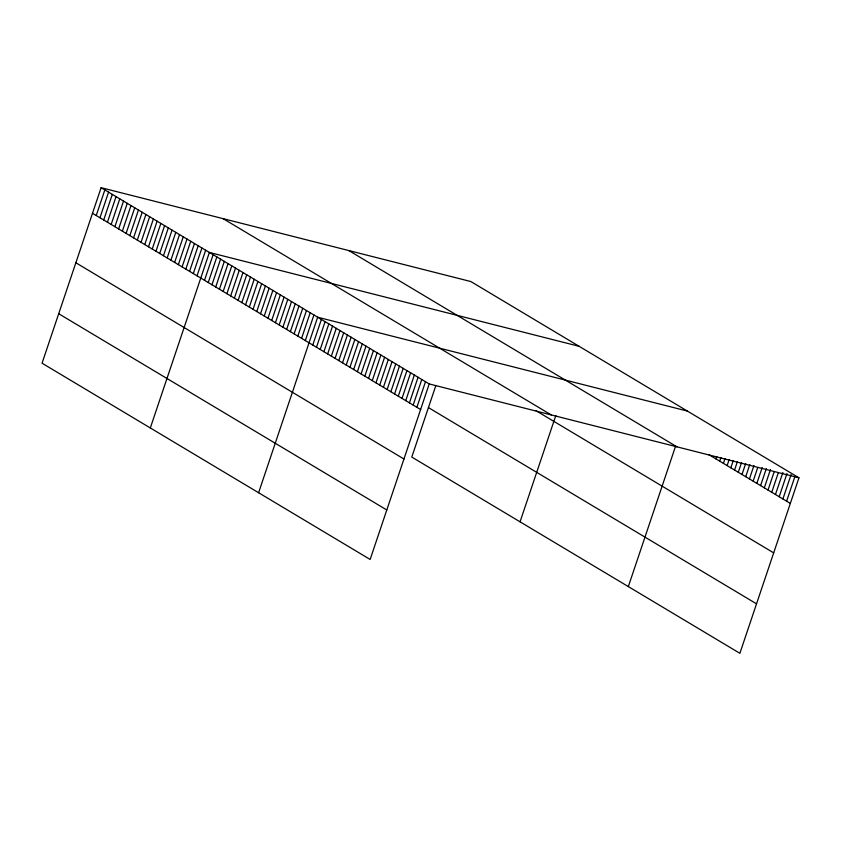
<?xml version="1.0" encoding="UTF-8"?>
<svg xmlns="http://www.w3.org/2000/svg" width="841" height="841" viewBox="0 0 841 841"><rect width="100%" height="100%" fill="white"/><g stroke="black" fill="none" stroke-linecap="round" stroke-linejoin="round"><path stroke-width="1.26" d="M101.12 187.69L42.05 363.196L370.145 559.454L429.215 383.938L101.12 187.69L470.855 281.546L798.95 477.804L739.88 653.31L411.785 457.062L435.785 385.746M96.231 215.517L104.852 189.919M99.963 217.745L108.584 192.158M103.706 219.985L112.316 194.387M107.438 222.213L116.047 196.615M111.17 224.452L119.779 198.854M114.902 226.681L123.522 201.083M118.634 228.92L127.254 203.322M122.366 231.149L130.986 205.551M126.108 233.388L134.718 207.79M129.84 235.617L138.45 210.019M133.572 237.845L142.182 212.258M137.304 240.084L145.914 214.487M141.036 242.313L149.656 216.715M144.768 244.552L153.388 218.954M148.5 246.781L157.12 221.183M152.242 249.02L160.852 223.422M155.974 251.249L164.584 225.651M159.706 253.477L168.316 227.89M163.438 255.717L172.048 230.119M167.17 257.945L175.79 232.347M170.902 260.184L179.522 234.586M174.644 262.413L183.254 236.815M178.376 264.652L186.986 239.054M182.108 266.881L190.718 241.283M185.84 269.12L194.45 243.522M189.572 271.349L198.192 245.751M193.304 273.577L201.924 247.99M197.036 275.816L205.656 250.219M150.318 427.964L209.388 252.447L579.123 346.313M204.51 280.284L213.12 254.686M208.242 282.513L216.852 256.915M211.974 284.752L220.584 259.154M215.706 286.981L224.326 261.383M219.438 289.209L228.058 263.622M223.18 291.449L231.79 265.851M226.912 293.677L235.522 268.079M230.644 295.916L239.254 270.318M234.376 298.145L242.986 272.547M238.108 300.384L246.728 274.786M241.84 302.613L250.46 277.015M245.572 304.852L254.192 279.254M249.314 307.081L257.924 281.483M253.046 309.309L261.656 283.722M256.778 311.548L265.388 285.951M260.51 313.777L269.12 288.179M264.242 316.016L272.862 290.418M267.974 318.245L276.594 292.647M271.706 320.484L280.326 294.886M275.449 322.713L284.058 297.115M279.18 324.941L287.79 299.354M282.912 327.181L291.522 301.583M286.644 329.409L295.265 303.811M290.376 331.648L298.997 306.05M294.108 333.877L302.728 308.279M297.851 336.116L306.46 310.518M301.583 338.345L310.192 312.747M305.315 340.584L313.924 314.986M258.597 492.721L317.656 317.215L687.391 411.081M312.768 345.041L321.378 319.443M316.479 347.259L325.099 321.661M320.2 349.488L328.82 323.89M323.922 351.706L332.531 326.108M327.643 353.935L336.253 328.337M331.354 356.153L339.974 330.566M335.075 358.382L343.685 332.784M338.797 360.61L347.407 335.012M342.508 362.828L351.128 337.23M346.229 365.057L354.849 339.459M349.951 367.275L358.56 341.677M353.672 369.504L362.282 343.906M357.383 371.722L366.003 346.135M361.104 373.951L369.714 348.353M364.826 376.179L373.436 350.581M368.537 378.397L377.157 352.8M372.258 380.626L380.878 355.028M375.98 382.844L384.589 357.246M379.701 385.073L388.311 359.475M383.412 387.302L392.032 361.704M387.133 389.52L395.754 363.922M390.855 391.748L399.464 366.15M394.576 393.966L403.186 368.369M398.287 396.195L406.907 370.597M402.009 398.413L410.618 372.826M405.73 400.642L414.34 375.044M409.441 402.871L418.061 377.273M413.162 405.089L421.783 379.491M416.884 407.317L425.493 381.719M520.053 521.819L555.838 415.496M628.332 586.587L675.607 446.098M715.964 458.913L716.784 456.474M719.686 461.141L720.916 457.483M723.407 463.359L725.047 458.492M727.118 465.588L729.168 459.491M730.84 467.817L733.299 460.5M734.561 470.035L737.431 461.509M738.282 472.264L741.562 462.508M741.993 474.482L745.683 463.517M745.715 476.71L749.815 464.516M749.436 478.928L753.946 465.525M753.147 481.157L757.667 467.754M756.868 483.386L762.198 467.533M760.59 485.604L766.33 468.542M764.311 487.833L770.461 469.551M768.022 490.051L774.183 471.769M771.744 492.279L778.303 472.779M775.465 494.508L782.845 472.558M779.176 496.726L786.976 473.567M782.897 498.955L791.108 474.576M786.619 501.173L794.819 476.794M429.215 383.938L798.95 477.804M708.532 454.466L790.34 503.402M348.836 250.576L676.942 446.834M223.128 218.66L551.223 414.918M536.127 410.776L773.688 552.873M428.437 407.591L756.532 603.838M92.499 213.288L420.605 409.535M75.848 262.76L403.953 459.007M58.702 313.725L386.797 509.982"/></g></svg>
